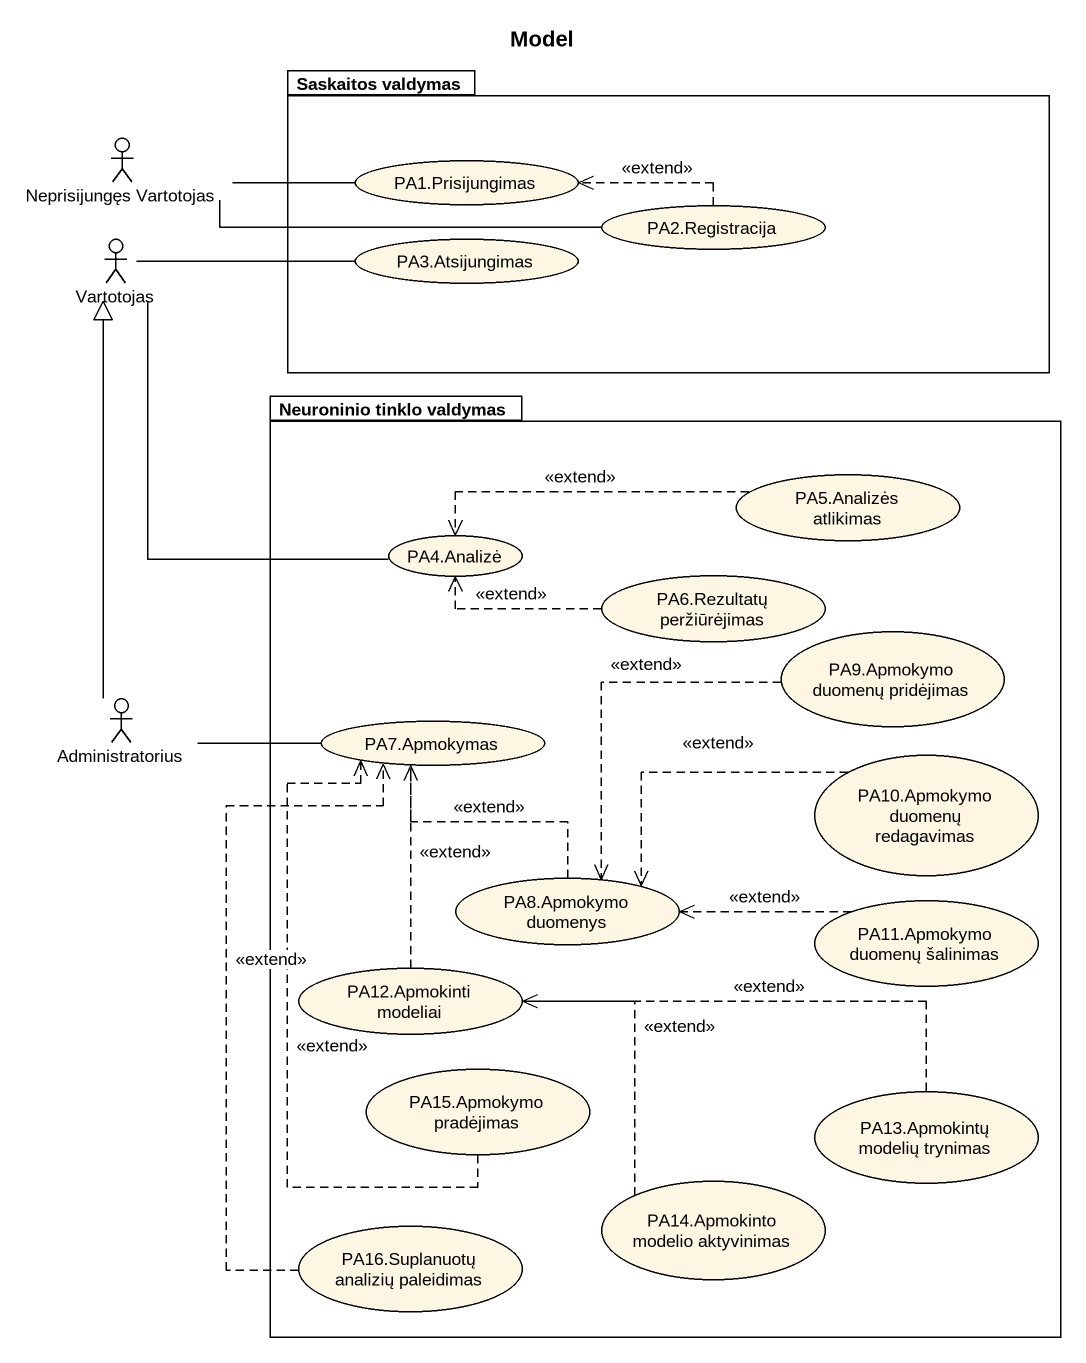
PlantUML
@startuml
title Model
package "Saskaitos valdymas" as Saskaitos_valdymas {
  usecase "PA1.Prisijungimas" as PA1_Prisijungimas
  usecase "PA3.Atsijungimas" as PA3_Atsijungimas
  usecase "PA2.Registracija" as PA2_Registracija
}
actor "Neprisijungęs Vartotojas" as Neprisijungęs_Vartotojas
actor Vartotojas
package "Neuroninio tinklo valdymas" as Neuroninio_tinklo_valdymas {
  usecase "PA5.Analizės atlikimas" as PA5_Analizės_atlikimas
  usecase "PA4.Analizė" as PA4_Analizė
  usecase "PA6.Rezultatų peržiūrėjimas" as PA6_Rezultatų_peržiūrėjimas
  usecase "PA9.Apmokymo duomenų pridėjimas" as PA9_Apmokymo_duomenų
  usecase "PA7.Apmokymas" as PA7_Apmokymas
  usecase "PA10.Apmokymo duomenų redagavimas" as PA10_Apmokymo_duomenų
  usecase "PA8.Apmokymo duomenys" as PA8_Apmokymo_duomenys
  usecase "PA11.Apmokymo duomenų šalinimas" as PA11_Apmokymo_duomenų
  usecase "PA12.Apmokinti modeliai" as PA12_Apmokinti_modeliai
  usecase "PA15.Apmokymo pradėjimas" as PA15_Apmokymo_pradėjimas
  usecase "PA13.Apmokintų modelių trynimas" as PA13_Apmokintų_modelių
  usecase "PA14.Apmokinto modelio aktyvinimas" as PA14_Apmokinto_modelio
  usecase "PA16.Suplanuotų analizių paleidimas" as PA16_Suplanuotų_analizių
}
actor Administratorius
Neprisijungęs_Vartotojas -right- PA1_Prisijungimas
Neprisijungęs_Vartotojas -right- PA2_Registracija
Vartotojas -right- PA3_Atsijungimas
Vartotojas -- PA4_Analizė
PA2_Registracija .left.> PA1_Prisijungimas : <<extend>>
PA5_Analizės_atlikimas .left.> PA4_Analizė : <<extend>>
PA6_Rezultatų_peržiūrėjimas .left.> PA4_Analizė : <<extend>>
PA9_Apmokymo_duomenų ..> PA8_Apmokymo_duomenys : <<extend>>
Administratorius -up-|> Vartotojas
Administratorius -right- PA7_Apmokymas
PA10_Apmokymo_duomenų .left.> PA8_Apmokymo_duomenys : <<extend>>
PA8_Apmokymo_duomenys .up.> PA7_Apmokymas : <<extend>>
PA11_Apmokymo_duomenų .left.> PA8_Apmokymo_duomenys : <<extend>>
PA12_Apmokinti_modeliai .up.> PA7_Apmokymas : <<extend>>
PA15_Apmokymo_pradėjimas .up.> PA7_Apmokymas : <<extend>>
PA13_Apmokintų_modelių .left.> PA12_Apmokinti_modeliai : <<extend>>
PA14_Apmokinto_modelio .up.> PA12_Apmokinti_modeliai : <<extend>>
PA16_Suplanuotų_analizių .up.> PA7_Apmokymas : <<extend>>
@enduml
